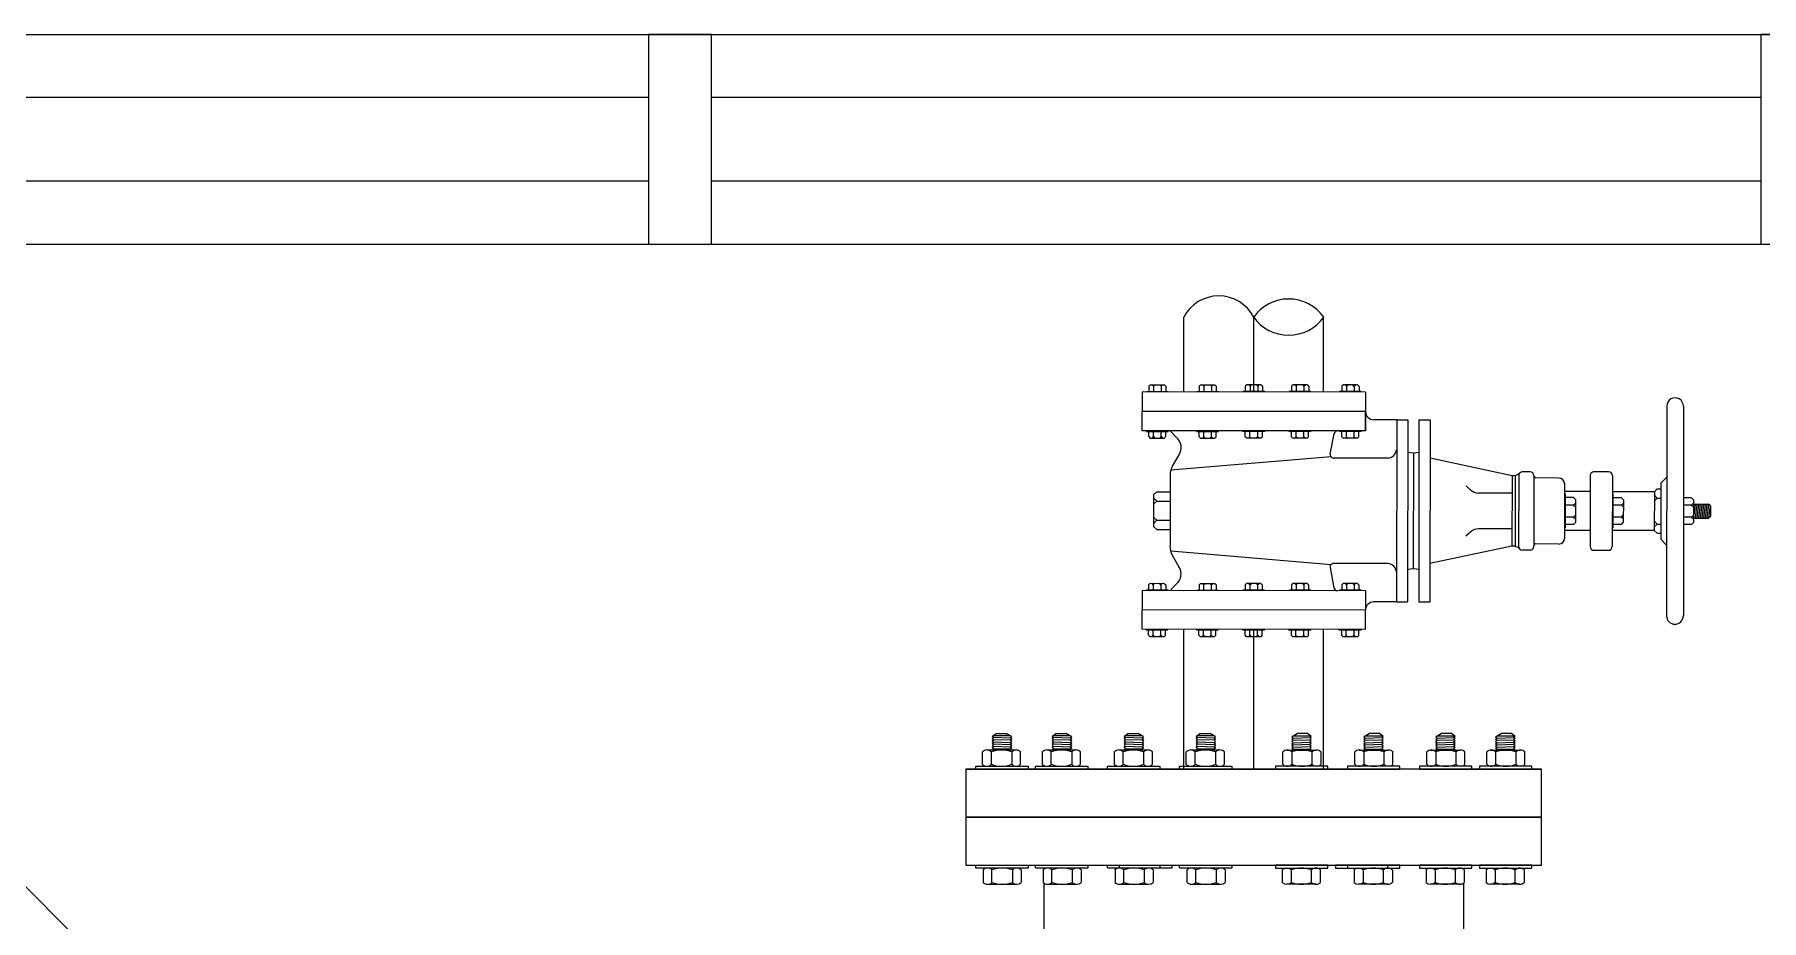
# Model space of a CAD drawing. Header units: inches. Extents: x 68782 to 87500, y -27905 to -16049.
# Drawn here: x 80414 to 81648, y -18614 to -17980 of the extents above; entities that cross this region are included whole.
import ezdxf

# ---------------------------------------------------------------- set-up
doc = ezdxf.new("R2010")
doc.units = ezdxf.units.IN
doc.header["$MEASUREMENT"] = 0
doc.layers.add('M-X-BKGD', color=8, linetype='Continuous')
doc.styles.get("Standard").update_dxf_attribs({"font": 'arial.ttf'})
doc.dimstyles.get("Standard").update_dxf_attribs({"dimtxt": 0.18, "dimasz": 0.18, "dimexe": 0.18, "dimexo": 0.0625, "dimgap": 0.09, "dimtad": 0, "dimtih": 1, "dimtoh": 1, "dimdec": 4, "dimzin": 0, "dimdsep": 46, "dimtxsty": 'Standard', "dimcen": 0.09, "dimadec": 0, "dimazin": 0, "dimtfac": 1, "dimtdec": 4, "dimtofl": 0, "dimtmove": 0, "dimatfit": 3, "dimfxl": 1, "dimtolj": 1, "dimtzin": 0, "dimarcsym": 0})

msp = doc.modelspace()

# ---------------------------------------------------------------- linework, layer by layer
at = {"layer": 'M-X-BKGD'}
for p, q in [((78495, -17979.9), (83255, -17979.9)), ((80897.5, -17979.9), (80852.5, -17979.9)), ((80852.5, -17979.9), (80852.5, -18129.9)), ((80897.5, -18129.9), (80897.5, -17979.9)), ((81692.5, -17979.9), (81647.5, -17979.9)), ((81647.5, -17979.9), (81647.5, -18129.9)), ((80852.5, -18024.9), (80102.5, -18024.9)), ((81647.5, -18024.9), (80897.5, -18024.9)), ((80852.5, -18084.9), (80102.5, -18084.9)), ((81647.5, -18084.9), (80897.5, -18084.9)), ((78495, -18129.9), (83255, -18129.9)), ((80852.5, -18129.9), (80897.5, -18129.9)), ((81647.5, -18129.9), (81692.5, -18129.9)), ((81235, -18235.6), (81235, -18182.1)), ((81285, -18235.7), (81285, -18182.1)), ((81335, -18235.7), (81335, -18182.1)), ((81235, -18505.5), (81235, -18405.4)), ((81285, -18505.5), (81285, -18405.5)), ((81285, -18505.5), (81285, -18405.5)), ((81335, -18505.5), (81335, -18405.5)), ((81115.4, -18491.8), (81094.3, -18491.8)), ((81098.1, -18482), (81100.8, -18480)), ((81098.1, -18482), (81099.2, -18482.8)), ((81098.1, -18483.6), (81099.2, -18482.8)), ((81098.1, -18483.6), (81099.2, -18484.4)), ((81098.1, -18485.2), (81099.2, -18484.4)), ((81098.1, -18485.2), (81099.2, -18486)), ((81098.1, -18486.8), (81099.2, -18486)), ((81098.1, -18486.8), (81099.2, -18487.6)), ((81098.1, -18488.4), (81099.2, -18487.6)), ((81098.1, -18488.4), (81099.2, -18489.2)), ((81098.1, -18490), (81099.2, -18489.2)), ((81098.1, -18490), (81099.2, -18490.8)), ((81098.1, -18491.5), (81099.2, -18490.8)), ((81098.1, -18491.5), (81098.4, -18491.8)), ((81111, -18481.6), (81098.6, -18481.6)), ((81111, -18483.2), (81099.2, -18482.8)), ((81111, -18484.8), (81099.2, -18484.4)), ((81111, -18486.5), (81099.2, -18486)), ((81111, -18488), (81099.2, -18487.6)), ((81111, -18489.6), (81099.2, -18489.2)), ((81111, -18491.2), (81099.2, -18490.8)), ((81100.8, -18480), (81108.1, -18480)), ((81111, -18481.6), (81108.1, -18480)), ((81112, -18482.4), (81111, -18481.6)), ((81112, -18482.4), (81111, -18483.2)), ((81112, -18484), (81111, -18483.2)), ((81112, -18484), (81111, -18484.8)), ((81112.1, -18485.6), (81111, -18484.8)), ((81112.1, -18485.6), (81111, -18486.5)), ((81112, -18487.3), (81111, -18486.5)), ((81112, -18487.3), (81111, -18488)), ((81112, -18488.8), (81111, -18488)), ((81112, -18488.8), (81111, -18489.6)), ((81112, -18490.4), (81111, -18489.6)), ((81112, -18490.4), (81111, -18491.2)), ((81111.7, -18491.8), (81111, -18491.2)), ((81158.2, -18491.8), (81137.2, -18491.8)), ((81141, -18482), (81143.6, -18480)), ((81141, -18482), (81142, -18482.8)), ((81141, -18483.6), (81142, -18482.8)), ((81141, -18483.6), (81142, -18484.4)), ((81141, -18485.2), (81142, -18484.4)), ((81141, -18485.2), (81142, -18486)), ((81141, -18486.8), (81142, -18486)), ((81141, -18486.8), (81142, -18487.6)), ((81141, -18488.4), (81142, -18487.6)), ((81141, -18488.4), (81142, -18489.2)), ((81141, -18490), (81142, -18489.2)), ((81141, -18490), (81142, -18490.8)), ((81141, -18491.5), (81142, -18490.8)), ((81141, -18491.5), (81141.3, -18491.8)), ((81153.8, -18481.6), (81141.5, -18481.6)), ((81153.8, -18483.2), (81142, -18482.8)), ((81153.8, -18484.8), (81142, -18484.4)), ((81153.8, -18486.5), (81142, -18486)), ((81153.8, -18488), (81142, -18487.6)), ((81153.8, -18489.6), (81142, -18489.2)), ((81153.8, -18491.2), (81142, -18490.8)), ((81143.6, -18480), (81151, -18480)), ((81153.8, -18481.6), (81151, -18480)), ((81154.9, -18482.4), (81153.8, -18481.6)), ((81154.9, -18482.4), (81153.8, -18483.2)), ((81154.9, -18484), (81153.8, -18483.2)), ((81154.9, -18484), (81153.8, -18484.8)), ((81154.9, -18485.6), (81153.8, -18484.8)), ((81154.9, -18485.6), (81153.8, -18486.5)), ((81154.9, -18487.3), (81153.8, -18486.5)), ((81154.9, -18487.3), (81153.8, -18488)), ((81154.9, -18488.8), (81153.8, -18488)), ((81154.9, -18488.8), (81153.8, -18489.6)), ((81154.9, -18490.4), (81153.8, -18489.6)), ((81154.9, -18490.4), (81153.8, -18491.2)), ((81154.5, -18491.8), (81153.8, -18491.2)), ((81209.6, -18491.8), (81188.6, -18491.8)), ((81192.4, -18482), (81195.1, -18480)), ((81192.4, -18482), (81193.4, -18482.8)), ((81192.4, -18483.6), (81193.4, -18482.8)), ((81192.4, -18483.6), (81193.4, -18484.4)), ((81192.4, -18485.2), (81193.4, -18484.4)), ((81192.4, -18485.2), (81193.4, -18486)), ((81192.4, -18486.8), (81193.4, -18486)), ((81192.4, -18486.8), (81193.4, -18487.6)), ((81192.4, -18488.4), (81193.4, -18487.6)), ((81192.4, -18488.4), (81193.4, -18489.2)), ((81192.4, -18490), (81193.4, -18489.2)), ((81192.4, -18490), (81193.4, -18490.8)), ((81192.4, -18491.5), (81193.4, -18490.8)), ((81192.4, -18491.5), (81192.7, -18491.8)), ((81205.3, -18481.6), (81192.9, -18481.6)), ((81205.3, -18483.2), (81193.4, -18482.8)), ((81205.3, -18484.8), (81193.4, -18484.4)), ((81205.3, -18486.5), (81193.4, -18486)), ((81205.3, -18488), (81193.4, -18487.6)), ((81205.3, -18489.6), (81193.4, -18489.2)), ((81205.3, -18491.2), (81193.4, -18490.8)), ((81195.1, -18480), (81202.4, -18480)), ((81205.3, -18481.6), (81202.4, -18480)), ((81206.3, -18482.4), (81205.3, -18481.6)), ((81206.3, -18482.4), (81205.3, -18483.2)), ((81206.3, -18484), (81205.3, -18483.2)), ((81206.3, -18484), (81205.3, -18484.8)), ((81206.4, -18485.6), (81205.3, -18484.8)), ((81206.4, -18485.6), (81205.3, -18486.5)), ((81206.3, -18487.3), (81205.3, -18486.5)), ((81206.3, -18487.3), (81205.3, -18488)), ((81206.3, -18488.8), (81205.3, -18488)), ((81206.3, -18488.8), (81205.3, -18489.6)), ((81206.3, -18490.4), (81205.3, -18489.6)), ((81206.3, -18490.4), (81205.3, -18491.2)), ((81206, -18491.8), (81205.3, -18491.2)), ((81261.1, -18491.8), (81240, -18491.8)), ((81243.8, -18482), (81246.5, -18480)), ((81243.8, -18482), (81244.9, -18482.8)), ((81243.8, -18483.6), (81244.9, -18482.8)), ((81243.8, -18483.6), (81244.9, -18484.4)), ((81243.8, -18485.2), (81244.9, -18484.4)), ((81243.8, -18485.2), (81244.9, -18486)), ((81243.8, -18486.8), (81244.9, -18486)), ((81243.8, -18486.8), (81244.9, -18487.6)), ((81243.8, -18488.4), (81244.9, -18487.6)), ((81243.8, -18488.4), (81244.9, -18489.2)), ((81243.8, -18490), (81244.9, -18489.2)), ((81243.8, -18490), (81244.9, -18490.8)), ((81243.8, -18491.5), (81244.9, -18490.8)), ((81243.8, -18491.5), (81244.1, -18491.8)), ((81256.7, -18481.6), (81244.3, -18481.6)), ((81256.7, -18483.2), (81244.9, -18482.8)), ((81256.7, -18484.8), (81244.9, -18484.4)), ((81256.7, -18486.5), (81244.9, -18486)), ((81256.7, -18488), (81244.9, -18487.6)), ((81256.7, -18489.6), (81244.9, -18489.2)), ((81256.7, -18491.2), (81244.9, -18490.8)), ((81246.5, -18480), (81253.9, -18480)), ((81256.7, -18481.6), (81253.9, -18480)), ((81257.7, -18482.4), (81256.7, -18481.6)), ((81257.7, -18482.4), (81256.7, -18483.2)), ((81257.7, -18484), (81256.7, -18483.2)), ((81257.7, -18484), (81256.7, -18484.8)), ((81257.8, -18485.6), (81256.7, -18484.8)), ((81257.8, -18485.6), (81256.7, -18486.5)), ((81257.7, -18487.3), (81256.7, -18486.5)), ((81257.7, -18487.3), (81256.7, -18488)), ((81257.7, -18488.8), (81256.7, -18488)), ((81257.7, -18488.8), (81256.7, -18489.6)), ((81257.7, -18490.4), (81256.7, -18489.6)), ((81257.7, -18490.4), (81256.7, -18491.2)), ((81257.4, -18491.8), (81256.7, -18491.2)), ((81308.9, -18491.8), (81329.9, -18491.8)), ((81312.2, -18482.4), (81313.3, -18481.6)), ((81312.2, -18482.4), (81313.3, -18483.2)), ((81312.2, -18484), (81313.3, -18483.2)), ((81312.2, -18484), (81313.2, -18484.8)), ((81312.2, -18485.6), (81313.2, -18484.8)), ((81312.2, -18485.6), (81313.3, -18486.5)), ((81312.2, -18487.3), (81313.3, -18486.5)), ((81312.2, -18487.3), (81313.3, -18488)), ((81312.2, -18488.8), (81313.3, -18488)), ((81312.2, -18488.8), (81313.3, -18489.6)), ((81312.2, -18490.4), (81313.3, -18489.6)), ((81312.2, -18490.4), (81313.3, -18491.2)), ((81312.6, -18491.8), (81313.3, -18491.2)), ((81313.3, -18481.6), (81316.1, -18480)), ((81313.3, -18481.6), (81325.6, -18481.6)), ((81313.3, -18483.2), (81325.1, -18482.8)), ((81313.3, -18484.8), (81325.1, -18484.4)), ((81313.3, -18486.5), (81325.1, -18486)), ((81313.3, -18488), (81325.1, -18487.6)), ((81313.3, -18489.6), (81325.1, -18489.2)), ((81313.3, -18491.2), (81325.1, -18490.8)), ((81323.5, -18480), (81316.1, -18480)), ((81326.1, -18482), (81323.5, -18480)), ((81326.1, -18482), (81325.1, -18482.8)), ((81326.1, -18483.6), (81325.1, -18482.8)), ((81326.1, -18483.6), (81325.1, -18484.4)), ((81326.1, -18485.2), (81325.1, -18484.4)), ((81326.1, -18485.2), (81325.1, -18486)), ((81326.1, -18486.8), (81325.1, -18486)), ((81326.1, -18486.8), (81325.1, -18487.6)), ((81326.1, -18488.4), (81325.1, -18487.6)), ((81326.1, -18488.4), (81325.1, -18489.2)), ((81326.1, -18490), (81325.1, -18489.2)), ((81326.1, -18490), (81325.1, -18490.8)), ((81326.1, -18491.5), (81325.1, -18490.8)), ((81326.1, -18491.5), (81325.8, -18491.8)), ((81360.3, -18491.8), (81381.4, -18491.8)), ((81363.6, -18482.4), (81364.7, -18481.6)), ((81363.6, -18482.4), (81364.7, -18483.2)), ((81363.6, -18484), (81364.7, -18483.2)), ((81363.6, -18484), (81364.7, -18484.8)), ((81363.6, -18485.6), (81364.7, -18484.8)), ((81363.6, -18485.6), (81364.7, -18486.5)), ((81363.6, -18487.3), (81364.7, -18486.5)), ((81363.6, -18487.3), (81364.7, -18488)), ((81363.6, -18488.8), (81364.7, -18488)), ((81363.6, -18488.8), (81364.7, -18489.6)), ((81363.6, -18490.4), (81364.7, -18489.6)), ((81363.6, -18490.4), (81364.7, -18491.2)), ((81364, -18491.8), (81364.7, -18491.2)), ((81364.7, -18481.6), (81367.5, -18480)), ((81364.7, -18481.6), (81377, -18481.6)), ((81364.7, -18483.2), (81376.5, -18482.8)), ((81364.7, -18484.8), (81376.5, -18484.4)), ((81364.7, -18486.5), (81376.5, -18486)), ((81364.7, -18488), (81376.5, -18487.6)), ((81364.7, -18489.6), (81376.5, -18489.2)), ((81364.7, -18491.2), (81376.5, -18490.8)), ((81374.9, -18480), (81367.5, -18480)), ((81377.5, -18482), (81374.9, -18480)), ((81377.5, -18482), (81376.5, -18482.8)), ((81377.5, -18483.6), (81376.5, -18482.8)), ((81377.5, -18483.6), (81376.5, -18484.4)), ((81377.5, -18485.2), (81376.5, -18484.4)), ((81377.5, -18485.2), (81376.5, -18486)), ((81377.5, -18486.8), (81376.5, -18486)), ((81377.5, -18486.8), (81376.5, -18487.6)), ((81377.5, -18488.4), (81376.5, -18487.6)), ((81377.5, -18488.4), (81376.5, -18489.2)), ((81377.5, -18490), (81376.5, -18489.2)), ((81377.5, -18490), (81376.5, -18490.8)), ((81377.5, -18491.5), (81376.5, -18490.8)), ((81377.5, -18491.5), (81377.3, -18491.8)), ((81411.7, -18491.8), (81432.8, -18491.8)), ((81415, -18485.6), (81416.1, -18484.8)), ((81415, -18485.6), (81416.1, -18486.5)), ((81415.1, -18482.4), (81416.1, -18481.6)), ((81415.1, -18482.4), (81416.1, -18483.2)), ((81415.1, -18484), (81416.1, -18483.2)), ((81415.1, -18484), (81416.1, -18484.8)), ((81415.1, -18487.3), (81416.1, -18486.5)), ((81415.1, -18487.3), (81416.1, -18488)), ((81415.1, -18488.8), (81416.1, -18488)), ((81415.1, -18488.8), (81416.1, -18489.6)), ((81415.1, -18490.4), (81416.1, -18489.6)), ((81415.1, -18490.4), (81416.1, -18491.2)), ((81415.4, -18491.8), (81416.1, -18491.2)), ((81416.1, -18481.6), (81418.9, -18480)), ((81416.1, -18481.6), (81428.5, -18481.6)), ((81416.1, -18483.2), (81427.9, -18482.8)), ((81416.1, -18484.8), (81427.9, -18484.4)), ((81416.1, -18486.5), (81427.9, -18486)), ((81416.1, -18488), (81427.9, -18487.6)), ((81416.1, -18489.6), (81427.9, -18489.2)), ((81416.1, -18491.2), (81427.9, -18490.8)), ((81426.3, -18480), (81418.9, -18480)), ((81429, -18482), (81426.3, -18480)), ((81429, -18482), (81427.9, -18482.8)), ((81429, -18483.6), (81427.9, -18482.8)), ((81429, -18483.6), (81427.9, -18484.4)), ((81429, -18485.2), (81427.9, -18484.4)), ((81429, -18485.2), (81427.9, -18486)), ((81429, -18486.8), (81427.9, -18486)), ((81429, -18486.8), (81427.9, -18487.6)), ((81429, -18488.4), (81427.9, -18487.6)), ((81429, -18488.4), (81427.9, -18489.2)), ((81429, -18490), (81427.9, -18489.2)), ((81429, -18490), (81427.9, -18490.8)), ((81429, -18491.5), (81427.9, -18490.8)), ((81429, -18491.5), (81428.7, -18491.8)), ((81454.6, -18491.8), (81475.7, -18491.8)), ((81457.9, -18482.4), (81459, -18481.6)), ((81457.9, -18482.4), (81459, -18483.2)), ((81457.9, -18484), (81459, -18483.2)), ((81457.9, -18484), (81459, -18484.8)), ((81457.9, -18485.6), (81459, -18484.8)), ((81457.9, -18485.6), (81459, -18486.5)), ((81457.9, -18487.3), (81459, -18486.5)), ((81457.9, -18487.3), (81459, -18488)), ((81457.9, -18488.8), (81459, -18488)), ((81457.9, -18488.8), (81459, -18489.6)), ((81457.9, -18490.4), (81459, -18489.6)), ((81457.9, -18490.4), (81459, -18491.2)), ((81458.3, -18491.8), (81459, -18491.2)), ((81459, -18481.6), (81461.8, -18480)), ((81459, -18481.6), (81471.3, -18481.6)), ((81459, -18483.2), (81470.8, -18482.8)), ((81459, -18484.8), (81470.8, -18484.4)), ((81459, -18486.5), (81470.8, -18486)), ((81459, -18488), (81470.8, -18487.6)), ((81459, -18489.6), (81470.8, -18489.2)), ((81459, -18491.2), (81470.8, -18490.8)), ((81469.2, -18480), (81461.8, -18480)), ((81471.8, -18482), (81469.2, -18480)), ((81471.8, -18482), (81470.8, -18482.8)), ((81471.8, -18483.6), (81470.8, -18482.8)), ((81471.8, -18483.6), (81470.8, -18484.4)), ((81471.8, -18485.2), (81470.8, -18484.4)), ((81471.8, -18485.2), (81470.8, -18486)), ((81471.8, -18486.8), (81470.8, -18486)), ((81471.8, -18486.8), (81470.8, -18487.6)), ((81471.8, -18488.4), (81470.8, -18487.6)), ((81471.8, -18488.4), (81470.8, -18489.2)), ((81471.8, -18490), (81470.8, -18489.2)), ((81471.8, -18490), (81470.8, -18490.8)), ((81471.8, -18491.5), (81470.8, -18490.8)), ((81471.8, -18491.5), (81471.5, -18491.8)), ((81091.1, -18502), (81091.1, -18493.1)), ((81097.5, -18502), (81097.5, -18493.1)), ((81112, -18493.1), (81112, -18502)), ((81118.4, -18502), (81118.4, -18493.1)), ((81134, -18502), (81134, -18493.1)), ((81140.3, -18502), (81140.3, -18493.1)), ((81154.9, -18493.1), (81154.9, -18502)), ((81161.2, -18502), (81161.2, -18493.1)), ((81185.4, -18502), (81185.4, -18493.1)), ((81191.8, -18502), (81191.8, -18493.1)), ((81206.3, -18493.1), (81206.3, -18502)), ((81212.6, -18502), (81212.6, -18493.1)), ((81236.8, -18502), (81236.8, -18493.1)), ((81243.2, -18502), (81243.2, -18493.1)), ((81257.7, -18493.1), (81257.7, -18502)), ((81264.1, -18502), (81264.1, -18493.1)), ((81305.9, -18502), (81305.9, -18493.1)), ((81312.2, -18493.1), (81312.2, -18502)), ((81326.8, -18502), (81326.8, -18493.1)), ((81333.1, -18502), (81333.1, -18493.1)), ((81357.3, -18502), (81357.3, -18493.1)), ((81363.6, -18493.1), (81363.6, -18502)), ((81378.2, -18502), (81378.2, -18493.1)), ((81384.5, -18502), (81384.5, -18493.1)), ((81408.7, -18502), (81408.7, -18493.1)), ((81415.1, -18493.1), (81415.1, -18502)), ((81429.6, -18502), (81429.6, -18493.1)), ((81436, -18502), (81436, -18493.1)), ((81451.6, -18502), (81451.6, -18493.1)), ((81457.9, -18493.1), (81457.9, -18502)), ((81472.5, -18502), (81472.5, -18493.1)), ((81478.8, -18502), (81478.8, -18493.1)), ((81079.3, -18505.5), (81079.3, -18539.8)), ((81490.7, -18505.5), (81079.3, -18505.5)), ((81285, -18505.5), (81079.3, -18505.5)), ((81079.3, -18505.5), (81182.1, -18505.5)), ((81182.1, -18505.5), (81285, -18505.5)), ((81220.7, -18505.5), (81349.3, -18505.5)), ((81285, -18505.5), (81233.5, -18505.5)), ((81490.7, -18505.5), (81285, -18505.5)), ((81285, -18505.5), (81387.8, -18505.5)), ((81285, -18505.5), (81336.4, -18505.5)), ((81387.8, -18505.5), (81336.4, -18505.5)), ((81422.1, -18505.5), (81370.7, -18505.5)), ((81490.7, -18505.5), (81387.8, -18505.5)), ((81439.3, -18505.5), (81387.8, -18505.5)), ((81465, -18505.5), (81422.1, -18505.5)), ((81439.3, -18505.5), (81490.7, -18505.5)), ((81490.7, -18505.5), (81439.3, -18505.5)), ((81490.7, -18539.8), (81490.7, -18505.5)), ((81079.3, -18539.8), (81490.7, -18539.8)), ((81079.3, -18539.8), (81079.3, -18574)), ((81490.7, -18539.8), (81079.3, -18539.8)), ((81135, -18539.8), (81435, -18539.8)), ((81490.7, -18574), (81490.7, -18539.8)), ((81079.3, -18574), (81490.7, -18574)), ((81091.6, -18577.5), (81091.6, -18586.4)), ((81097.9, -18586.4), (81097.9, -18577.5)), ((81112.5, -18577.5), (81112.5, -18586.4)), ((81118.8, -18577.5), (81118.8, -18586.4)), ((81134.4, -18577.5), (81134.4, -18586.4)), ((81140.8, -18586.4), (81140.8, -18577.5)), ((81155.3, -18577.5), (81155.3, -18586.4)), ((81161.7, -18577.5), (81161.7, -18586.4)), ((81185.9, -18577.5), (81185.9, -18586.4)), ((81192.2, -18586.4), (81192.2, -18577.5)), ((81206.8, -18577.5), (81206.8, -18586.4)), ((81213.1, -18577.5), (81213.1, -18586.4)), ((81237.3, -18577.5), (81237.3, -18586.4)), ((81243.6, -18586.4), (81243.6, -18577.5)), ((81258.2, -18577.5), (81258.2, -18586.4)), ((81264.5, -18577.5), (81264.5, -18586.4)), ((81305.4, -18577.5), (81305.4, -18586.4)), ((81311.8, -18577.5), (81311.8, -18586.4)), ((81326.3, -18586.4), (81326.3, -18577.5)), ((81332.6, -18577.5), (81332.6, -18586.4)), ((81356.8, -18577.5), (81356.8, -18586.4)), ((81363.2, -18577.5), (81363.2, -18586.4)), ((81377.7, -18586.4), (81377.7, -18577.5)), ((81384.1, -18577.5), (81384.1, -18586.4)), ((81408.3, -18577.5), (81408.3, -18586.4)), ((81414.6, -18577.5), (81414.6, -18586.4)), ((81429.2, -18586.4), (81429.2, -18577.5)), ((81435.5, -18577.5), (81435.5, -18586.4)), ((81451.1, -18577.5), (81451.1, -18586.4)), ((81457.5, -18577.5), (81457.5, -18586.4)), ((81472, -18586.4), (81472, -18577.5)), ((81478.4, -18577.5), (81478.4, -18586.4)), ((81094.6, -18587.8), (81115.7, -18587.8)), ((81135, -18586.9), (81135, -25904.9)), ((81137.5, -18587.8), (81158.5, -18587.8)), ((81188.9, -18587.8), (81209.9, -18587.8)), ((81240.3, -18587.8), (81261.4, -18587.8)), ((81329.6, -18587.8), (81308.6, -18587.8)), ((81381.1, -18587.8), (81360, -18587.8)), ((81432.5, -18587.8), (81411.4, -18587.8)), ((81435, -18586.9), (81435, -25904.9)), ((81475.4, -18587.8), (81454.3, -18587.8))]:
    msp.add_line(p, q, dxfattribs=at)
at = {"layer": 'M-X-BKGD', "linetype": 'Continuous'}
for p, q in [((81210, -18231.4), (81211, -18230.4)), ((81210, -18231.4), (81210, -18235.2)), ((81211, -18230.4), (81221.2, -18230.4)), ((81213.3, -18231.4), (81212.3, -18230.4)), ((81213.3, -18231.4), (81214.4, -18230.4)), ((81213.3, -18231.4), (81213.3, -18235.2)), ((81218.9, -18231.4), (81217.8, -18230.4)), ((81218.9, -18231.4), (81219.9, -18230.4)), ((81218.9, -18231.4), (81218.9, -18235.2)), ((81221.2, -18230.4), (81222.2, -18231.4)), ((81222.2, -18231.4), (81222.2, -18235.2)), ((81246, -18231.5), (81247, -18230.4)), ((81246, -18231.5), (81246, -18235.2)), ((81247, -18230.4), (81257.2, -18230.4)), ((81249.3, -18231.5), (81248.3, -18230.4)), ((81249.3, -18231.5), (81250.4, -18230.4)), ((81249.3, -18231.5), (81249.3, -18235.2)), ((81254.9, -18231.5), (81253.8, -18230.4)), ((81254.9, -18231.5), (81255.9, -18230.4)), ((81254.9, -18231.5), (81254.9, -18235.2)), ((81257.2, -18230.4), (81258.2, -18231.5)), ((81258.2, -18231.5), (81258.2, -18235.2)), ((81280, -18230.5), (81279, -18231.5)), ((81279, -18231.5), (81279, -18235.3)), ((81290.2, -18230.5), (81280, -18230.5)), ((81282.4, -18231.5), (81281.4, -18230.5)), ((81282.4, -18231.5), (81283.4, -18230.5)), ((81282.4, -18231.5), (81282.4, -18235.3)), ((81287.9, -18231.5), (81286.9, -18230.5)), ((81287.9, -18231.5), (81288.9, -18230.5)), ((81287.9, -18231.5), (81287.9, -18235.3)), ((81291.2, -18231.5), (81290.2, -18230.5)), ((81291.2, -18231.5), (81291.2, -18235.3)), ((81313.1, -18230.5), (81312.1, -18231.5)), ((81312.1, -18231.5), (81312.1, -18235.3)), ((81323.3, -18230.5), (81313.1, -18230.5)), ((81315.4, -18231.5), (81314.4, -18230.5)), ((81315.4, -18231.5), (81316.4, -18230.5)), ((81315.4, -18231.5), (81315.4, -18235.3)), ((81320.9, -18231.5), (81319.9, -18230.5)), ((81320.9, -18231.5), (81321.9, -18230.5)), ((81320.9, -18231.5), (81320.9, -18235.3)), ((81324.3, -18231.5), (81323.3, -18230.5)), ((81324.3, -18231.5), (81324.3, -18235.3)), ((81349.1, -18230.5), (81348.1, -18231.5)), ((81348.1, -18231.5), (81348.1, -18235.3)), ((81359.3, -18230.5), (81349.1, -18230.5)), ((81351.4, -18231.5), (81350.4, -18230.5)), ((81351.4, -18231.5), (81352.4, -18230.5)), ((81351.4, -18231.5), (81351.4, -18235.3)), ((81356.9, -18231.6), (81355.9, -18230.5)), ((81356.9, -18231.6), (81357.9, -18230.5)), ((81356.9, -18231.6), (81356.9, -18235.3)), ((81360.3, -18231.6), (81359.3, -18230.5)), ((81360.3, -18231.6), (81360.3, -18235.3)), ((81364.9, -18235.7), (81205.3, -18235.6)), ((81205.3, -18235.6), (81205.3, -18249.5)), ((81208.3, -18235.2), (81208.3, -18235.6)), ((81208.3, -18235.2), (81223.9, -18235.2)), ((81223.9, -18235.2), (81223.9, -18235.6)), ((81244.3, -18235.2), (81244.3, -18235.6)), ((81244.3, -18235.2), (81259.9, -18235.2)), ((81259.9, -18235.2), (81259.9, -18235.6)), ((81277.3, -18235.3), (81277.3, -18235.7)), ((81292.9, -18235.3), (81277.3, -18235.3)), ((81292.9, -18235.3), (81292.9, -18235.7)), ((81325.9, -18235.3), (81310.4, -18235.3)), ((81310.4, -18235.3), (81310.4, -18235.7)), ((81325.9, -18235.3), (81325.9, -18235.7)), ((81346.4, -18235.3), (81346.4, -18235.7)), ((81361.9, -18235.3), (81346.4, -18235.3)), ((81361.9, -18235.3), (81361.9, -18235.7)), ((81364.9, -18235.7), (81364.9, -18249.6)), ((81364.9, -18249.6), (81205.3, -18249.5)), ((81364.9, -18249.6), (81205.3, -18249.5)), ((81205.3, -18263.4), (81205.3, -18249.5)), ((81364.9, -18249.6), (81364.9, -18263.5)), ((81364.9, -18263.5), (81364.9, -18249.6)), ((81387.2, -18255.6), (81370.7, -18255.6)), ((81387.2, -18255.6), (81387, -18385.7)), ((81387.2, -18255.6), (81395.1, -18255.6)), ((81395.1, -18255.6), (81395, -18385.7)), ((81403.1, -18255.6), (81403, -18385.7)), ((81403.1, -18255.6), (81411.1, -18255.6)), ((81411.1, -18255.6), (81411, -18385.7)), ((81580.2, -18245.8), (81580.1, -18395.8)), ((81592.2, -18245.8), (81592.1, -18395.9)), ((81364.9, -18263.5), (81205.3, -18263.4)), ((81208.3, -18263.8), (81208.3, -18263.4)), ((81208.3, -18263.8), (81223.8, -18263.8)), ((81210, -18267.5), (81210, -18263.8)), ((81210, -18267.5), (81211, -18268.6)), ((81211, -18268.6), (81221.1, -18268.6)), ((81213.3, -18267.5), (81212.3, -18268.6)), ((81213.3, -18267.5), (81213.3, -18263.8)), ((81213.3, -18267.5), (81214.3, -18268.6)), ((81218.8, -18267.5), (81217.8, -18268.6)), ((81218.8, -18267.5), (81218.8, -18263.8)), ((81218.8, -18267.5), (81219.8, -18268.6)), ((81221.1, -18268.6), (81222.2, -18267.5)), ((81222.2, -18267.5), (81222.2, -18263.8)), ((81223.8, -18263.8), (81223.8, -18263.4)), ((81229.8, -18268.1), (81225.3, -18263.4)), ((81244.3, -18263.8), (81244.3, -18263.4)), ((81244.3, -18263.8), (81259.8, -18263.8)), ((81246, -18267.6), (81246, -18263.8)), ((81246, -18267.6), (81247, -18268.6)), ((81247, -18268.6), (81257.2, -18268.6)), ((81249.3, -18267.6), (81248.3, -18268.6)), ((81249.3, -18267.6), (81249.3, -18263.8)), ((81249.3, -18267.6), (81250.3, -18268.6)), ((81254.8, -18267.6), (81253.8, -18268.6)), ((81254.8, -18267.6), (81254.8, -18263.8)), ((81254.8, -18267.6), (81255.8, -18268.6)), ((81257.2, -18268.6), (81258.2, -18267.6)), ((81258.2, -18267.6), (81258.2, -18263.8)), ((81259.8, -18263.8), (81259.8, -18263.4)), ((81277.3, -18263.8), (81277.3, -18263.4)), ((81292.9, -18263.8), (81277.3, -18263.8)), ((81279, -18267.6), (81279, -18263.8)), ((81280, -18268.6), (81279, -18267.6)), ((81290.2, -18268.6), (81280, -18268.6)), ((81282.3, -18267.6), (81281.3, -18268.6)), ((81282.3, -18267.6), (81282.3, -18263.8)), ((81282.3, -18267.6), (81283.4, -18268.6)), ((81287.9, -18267.6), (81286.8, -18268.6)), ((81287.9, -18267.6), (81287.9, -18263.8)), ((81287.9, -18267.6), (81288.9, -18268.6)), ((81291.2, -18267.6), (81290.2, -18268.6)), ((81291.2, -18267.6), (81291.2, -18263.8)), ((81292.9, -18263.8), (81292.9, -18263.4)), ((81310.4, -18263.9), (81310.4, -18263.5)), ((81325.9, -18263.9), (81310.4, -18263.9)), ((81312, -18267.6), (81312, -18263.9)), ((81313, -18268.6), (81312, -18267.6)), ((81323.2, -18268.7), (81313, -18268.6)), ((81315.4, -18267.6), (81314.3, -18268.6)), ((81315.4, -18267.6), (81315.4, -18263.9)), ((81315.4, -18267.6), (81316.4, -18268.6)), ((81320.9, -18267.6), (81319.9, -18268.7)), ((81320.9, -18267.6), (81320.9, -18263.9)), ((81320.9, -18267.6), (81321.9, -18268.7)), ((81324.2, -18267.6), (81323.2, -18268.7)), ((81324.2, -18267.6), (81324.2, -18263.9)), ((81325.9, -18263.9), (81325.9, -18263.5)), ((81339.7, -18280.1), (81342.4, -18265.6)), ((81346.4, -18263.9), (81346.4, -18263.5)), ((81361.9, -18263.9), (81346.4, -18263.9)), ((81348, -18267.7), (81348, -18263.9)), ((81349, -18268.7), (81348, -18267.7)), ((81359.2, -18268.7), (81349, -18268.7)), ((81351.4, -18267.7), (81350.4, -18268.7)), ((81351.4, -18267.7), (81351.4, -18263.9)), ((81351.4, -18267.7), (81352.4, -18268.7)), ((81356.9, -18267.7), (81355.9, -18268.7)), ((81356.9, -18267.7), (81356.9, -18263.9)), ((81356.9, -18267.7), (81357.9, -18268.7)), ((81360.2, -18267.7), (81359.2, -18268.7)), ((81360.2, -18267.7), (81360.2, -18263.9)), ((81361.9, -18263.9), (81361.9, -18263.5)), ((81226.9, -18288.7), (81231.6, -18280.5)), ((81399.1, -18279.1), (81399, -18362.2)), ((81340.3, -18282.1), (81225.8, -18291.5)), ((81381.1, -18283), (81342.3, -18282.9)), ((81469.7, -18295.5), (81411.1, -18283)), ((81482.5, -18292.7), (81477.2, -18292.7)), ((81538.6, -18292.7), (81528.2, -18292.7)), ((81225.2, -18295.3), (81225.2, -18345.7)), ((81440.2, -18305.8), (81436.8, -18302.7)), ((81469.7, -18295.5), (81469.6, -18346)), ((81472, -18295.3), (81472, -18346.1)), ((81474.4, -18295.5), (81474.3, -18346)), ((81485.3, -18295.5), (81485.3, -18346)), ((81503.2, -18297.2), (81486.5, -18297.1)), ((81507.2, -18301.2), (81507.2, -18340.4)), ((81525.4, -18295.5), (81525.4, -18346.1)), ((81541.4, -18295.5), (81541.3, -18346.1)), ((81571.4, -18307), (81573.4, -18305)), ((81573.4, -18305), (81575.9, -18305)), ((81580.2, -18296.6), (81575.9, -18300.8)), ((81575.9, -18300.8), (81575.9, -18340.8)), ((81215.7, -18307), (81213.7, -18309)), ((81213.7, -18332), (81213.7, -18309)), ((81215.7, -18313.6), (81213.7, -18311.6)), ((81215.7, -18313.6), (81213.7, -18315.6)), ((81215.7, -18307), (81225.2, -18307.1)), ((81215.7, -18313.6), (81225.2, -18313.6)), ((81469.7, -18307.9), (81445.6, -18307.9)), ((81525.4, -18306.9), (81507.2, -18306.9)), ((81507.8, -18308.6), (81507.2, -18308.6)), ((81507.8, -18332.9), (81507.8, -18308.6)), ((81513.7, -18311.2), (81507.8, -18311.2)), ((81513.7, -18316.5), (81507.8, -18316.5)), ((81515.3, -18312.8), (81513.7, -18311.2)), ((81513.7, -18316.5), (81515.3, -18314.9)), ((81513.7, -18316.5), (81515.3, -18318)), ((81515.3, -18328.7), (81515.3, -18312.8)), ((81571.4, -18307), (81541.4, -18307)), ((81542, -18308.7), (81541.4, -18308.7)), ((81542, -18332.9), (81542, -18308.7)), ((81547.9, -18311.3), (81542, -18311.3)), ((81547.9, -18316.5), (81542, -18316.5)), ((81549.5, -18312.9), (81547.9, -18311.3)), ((81547.9, -18316.5), (81549.5, -18314.9)), ((81547.9, -18316.5), (81549.4, -18318.1)), ((81549.4, -18328.7), (81549.5, -18312.9)), ((81571.4, -18307), (81571.3, -18334.7)), ((81573.4, -18311.5), (81571.4, -18309.5)), ((81573.4, -18311.5), (81571.4, -18313.5)), ((81573.4, -18311.5), (81575.9, -18311.5)), ((81598, -18311.3), (81592.1, -18311.3)), ((81598, -18316.5), (81592.1, -18316.5)), ((81599.6, -18312.9), (81598, -18311.3)), ((81598, -18316.5), (81599.6, -18315)), ((81598, -18316.5), (81599.6, -18318.1)), ((81599.6, -18328.8), (81599.6, -18312.9)), ((81599.6, -18315.9), (81610.2, -18315.9)), ((81600.6, -18316.3), (81599.6, -18323.4)), ((81601.8, -18316.3), (81600.5, -18325.4)), ((81603, -18316.3), (81601.7, -18325.4)), ((81604.2, -18316.3), (81602.9, -18325.4)), ((81605.4, -18316.3), (81604.1, -18325.4)), ((81606.6, -18316.3), (81605.3, -18325.4)), ((81607.8, -18316.3), (81606.5, -18325.4)), ((81609, -18316.4), (81607.7, -18325.4)), ((81610.2, -18316.4), (81608.9, -18325.4)), ((81611.4, -18317.1), (81610.2, -18315.9)), ((81610.3, -18325.4), (81611.4, -18317.1)), ((81611.4, -18317.1), (81611.4, -18324.6)), ((81215.7, -18327.4), (81213.7, -18325.4)), ((81215.7, -18327.4), (81213.7, -18329.4)), ((81215.7, -18327.4), (81225.2, -18327.4)), ((81513.7, -18325.1), (81507.8, -18325.1)), ((81513.7, -18330.3), (81507.8, -18330.3)), ((81513.7, -18325.1), (81515.3, -18323.5)), ((81513.7, -18325.1), (81515.3, -18326.7)), ((81513.7, -18330.3), (81515.3, -18328.7)), ((81547.9, -18325.1), (81542, -18325.1)), ((81547.9, -18330.3), (81542, -18330.3)), ((81547.9, -18325.1), (81549.4, -18323.5)), ((81547.9, -18325.1), (81549.4, -18326.7)), ((81547.9, -18330.3), (81549.4, -18328.7)), ((81573.3, -18330.1), (81571.3, -18332.1)), ((81573.3, -18330.1), (81571.4, -18328.1)), ((81573.3, -18330.1), (81575.9, -18330.1)), ((81598, -18325.2), (81592.1, -18325.2)), ((81598, -18330.4), (81592.1, -18330.4)), ((81598, -18325.2), (81599.6, -18323.6)), ((81598, -18325.2), (81599.6, -18326.7)), ((81598, -18330.4), (81599.6, -18328.8)), ((81599.6, -18325.8), (81610.2, -18325.8)), ((81611.4, -18324.6), (81610.2, -18325.8)), ((81215.7, -18334), (81213.7, -18332)), ((81215.7, -18334), (81225.2, -18334)), ((81440.2, -18335.6), (81436.7, -18338.7)), ((81469.6, -18333.5), (81445.6, -18333.5)), ((81507.8, -18332.9), (81507.2, -18332.9)), ((81525.4, -18334.6), (81507.2, -18334.6)), ((81542, -18332.9), (81541.3, -18332.9)), ((81571.3, -18334.7), (81541.3, -18334.6)), ((81571.3, -18334.7), (81573.3, -18336.7)), ((81573.3, -18336.7), (81575.9, -18336.7)), ((81580.1, -18345.1), (81575.9, -18340.8)), ((81340.3, -18359.2), (81225.8, -18349.6)), ((81226.8, -18352.3), (81231.5, -18360.6)), ((81469.6, -18346), (81411, -18358.4)), ((81482.5, -18348.8), (81477.1, -18348.8)), ((81503.2, -18344.4), (81486.4, -18344.3)), ((81538.5, -18348.9), (81528.2, -18348.9)), ((81339.6, -18361.1), (81342.3, -18375.7)), ((81381, -18358.3), (81342.2, -18358.3)), ((81364.8, -18377.8), (81205.2, -18377.6)), ((81205.2, -18377.6), (81205.2, -18391.5)), ((81208.2, -18377.2), (81208.2, -18377.6)), ((81208.2, -18377.2), (81223.7, -18377.2)), ((81209.9, -18373.5), (81210.9, -18372.4)), ((81209.9, -18373.5), (81209.9, -18377.2)), ((81210.9, -18372.4), (81221.1, -18372.5)), ((81213.2, -18373.5), (81212.2, -18372.4)), ((81213.2, -18373.5), (81214.2, -18372.4)), ((81213.2, -18373.5), (81213.2, -18377.2)), ((81218.7, -18373.5), (81217.7, -18372.4)), ((81218.7, -18373.5), (81219.7, -18372.4)), ((81218.7, -18373.5), (81218.7, -18377.2)), ((81221.1, -18372.5), (81222.1, -18373.5)), ((81222.1, -18373.5), (81222.1, -18377.2)), ((81223.7, -18377.2), (81223.7, -18377.6)), ((81229.7, -18372.9), (81225.2, -18377.6)), ((81244.2, -18377.3), (81244.2, -18377.7)), ((81244.2, -18377.3), (81259.7, -18377.3)), ((81245.9, -18373.5), (81246.9, -18372.5)), ((81245.9, -18373.5), (81245.9, -18377.3)), ((81246.9, -18372.5), (81257.1, -18372.5)), ((81249.2, -18373.5), (81248.2, -18372.5)), ((81249.2, -18373.5), (81250.2, -18372.5)), ((81249.2, -18373.5), (81249.2, -18377.3)), ((81254.7, -18373.5), (81253.7, -18372.5)), ((81254.7, -18373.5), (81255.8, -18372.5)), ((81254.7, -18373.5), (81254.7, -18377.3)), ((81257.1, -18372.5), (81258.1, -18373.5)), ((81258.1, -18373.5), (81258.1, -18377.3)), ((81259.7, -18377.3), (81259.7, -18377.7)), ((81292.8, -18377.3), (81277.2, -18377.3)), ((81277.2, -18377.3), (81277.2, -18377.7)), ((81279.9, -18372.5), (81278.9, -18373.5)), ((81278.9, -18373.5), (81278.9, -18377.3)), ((81290.1, -18372.5), (81279.9, -18372.5)), ((81282.2, -18373.5), (81281.2, -18372.5)), ((81282.2, -18373.5), (81283.3, -18372.5)), ((81282.2, -18373.5), (81282.2, -18377.3)), ((81287.8, -18373.5), (81286.7, -18372.5)), ((81287.8, -18373.5), (81288.8, -18372.5)), ((81287.8, -18373.5), (81287.8, -18377.3)), ((81291.1, -18373.5), (81290.1, -18372.5)), ((81291.1, -18373.5), (81291.1, -18377.3)), ((81292.8, -18377.3), (81292.8, -18377.7)), ((81325.8, -18377.3), (81310.3, -18377.3)), ((81310.3, -18377.3), (81310.3, -18377.7)), ((81312.9, -18372.5), (81311.9, -18373.5)), ((81311.9, -18373.5), (81311.9, -18377.3)), ((81323.1, -18372.5), (81312.9, -18372.5)), ((81315.3, -18373.6), (81314.3, -18372.5)), ((81315.3, -18373.6), (81316.3, -18372.5)), ((81315.3, -18373.6), (81315.3, -18377.3)), ((81320.8, -18373.6), (81319.8, -18372.5)), ((81320.8, -18373.6), (81321.8, -18372.5)), ((81320.8, -18373.6), (81320.8, -18377.3)), ((81324.1, -18373.6), (81323.1, -18372.5)), ((81324.1, -18373.6), (81324.1, -18377.3)), ((81325.8, -18377.3), (81325.8, -18377.7)), ((81346.3, -18377.4), (81346.3, -18377.8)), ((81361.8, -18377.4), (81346.3, -18377.4)), ((81349, -18372.6), (81347.9, -18373.6)), ((81347.9, -18373.6), (81347.9, -18377.4)), ((81359.1, -18372.6), (81349, -18372.6)), ((81351.3, -18373.6), (81350.3, -18372.6)), ((81351.3, -18373.6), (81352.3, -18372.6)), ((81351.3, -18373.6), (81351.3, -18377.4)), ((81356.8, -18373.6), (81355.8, -18372.6)), ((81356.8, -18373.6), (81357.8, -18372.6)), ((81356.8, -18373.6), (81356.8, -18377.4)), ((81360.1, -18373.6), (81359.1, -18372.6)), ((81360.1, -18373.6), (81360.1, -18377.4)), ((81361.8, -18377.4), (81361.8, -18377.8)), ((81364.8, -18377.8), (81364.8, -18391.7)), ((81364.8, -18391.7), (81205.2, -18391.5)), ((81364.8, -18391.7), (81205.2, -18391.5)), ((81205.2, -18405.4), (81205.2, -18391.5)), ((81364.8, -18405.5), (81364.8, -18391.7)), ((81387, -18385.7), (81370.6, -18385.7)), ((81387, -18385.7), (81395, -18385.7)), ((81403, -18385.7), (81411, -18385.7)), ((81364.8, -18405.5), (81205.2, -18405.4)), ((81208.2, -18405.8), (81208.2, -18405.4)), ((81223.7, -18405.8), (81223.7, -18405.4)), ((81244.2, -18405.8), (81244.2, -18405.4)), ((81208.2, -18405.8), (81223.7, -18405.8)), ((81209.8, -18409.6), (81209.8, -18405.8)), ((81209.8, -18409.6), (81210.8, -18410.6)), ((81210.8, -18410.6), (81221, -18410.6)), ((81213.2, -18409.6), (81212.2, -18410.6)), ((81213.2, -18409.6), (81213.2, -18405.8)), ((81213.2, -18409.6), (81214.2, -18410.6)), ((81218.7, -18409.6), (81217.7, -18410.6)), ((81218.7, -18409.6), (81218.7, -18405.8)), ((81218.7, -18409.6), (81219.7, -18410.6)), ((81221, -18410.6), (81222, -18409.6)), ((81222, -18409.6), (81222, -18405.8)), ((81244.2, -18405.8), (81259.7, -18405.8)), ((81245.8, -18409.6), (81245.8, -18405.8)), ((81245.8, -18409.6), (81246.8, -18410.6)), ((81246.8, -18410.6), (81257, -18410.6)), ((81249.2, -18409.6), (81248.2, -18410.6)), ((81249.2, -18409.6), (81249.2, -18405.8)), ((81249.2, -18409.6), (81250.2, -18410.6)), ((81254.7, -18409.6), (81253.7, -18410.6)), ((81254.7, -18409.6), (81254.7, -18405.8)), ((81254.7, -18409.6), (81255.7, -18410.6)), ((81257, -18410.6), (81258, -18409.6)), ((81258, -18409.6), (81258, -18405.8)), ((81259.7, -18405.8), (81259.7, -18405.4)), ((81277.2, -18405.9), (81277.2, -18405.5)), ((81292.7, -18405.9), (81277.2, -18405.9)), ((81278.9, -18409.6), (81278.9, -18405.9)), ((81279.9, -18410.7), (81278.9, -18409.6)), ((81290.1, -18410.7), (81279.9, -18410.7)), ((81282.2, -18409.6), (81281.2, -18410.7)), ((81282.2, -18409.6), (81282.2, -18405.9)), ((81282.2, -18409.6), (81283.2, -18410.7)), ((81287.7, -18409.6), (81286.7, -18410.7)), ((81287.7, -18409.6), (81287.7, -18405.9)), ((81287.7, -18409.6), (81288.7, -18410.7)), ((81291.1, -18409.6), (81290.1, -18410.7)), ((81291.1, -18409.6), (81291.1, -18405.9)), ((81292.7, -18405.9), (81292.7, -18405.5)), ((81310.2, -18405.9), (81310.2, -18405.5)), ((81325.8, -18405.9), (81310.2, -18405.9)), ((81311.9, -18409.7), (81311.9, -18405.9)), ((81312.9, -18410.7), (81311.9, -18409.7)), ((81323.1, -18410.7), (81312.9, -18410.7)), ((81315.2, -18409.7), (81314.2, -18410.7)), ((81315.2, -18409.7), (81315.2, -18405.9)), ((81315.2, -18409.7), (81316.3, -18410.7)), ((81320.8, -18409.7), (81319.7, -18410.7)), ((81320.8, -18409.7), (81320.8, -18405.9)), ((81320.8, -18409.7), (81321.8, -18410.7)), ((81324.1, -18409.7), (81323.1, -18410.7)), ((81324.1, -18409.7), (81324.1, -18405.9)), ((81325.8, -18405.9), (81325.8, -18405.5)), ((81346.2, -18405.9), (81346.2, -18405.5)), ((81361.8, -18405.9), (81346.2, -18405.9)), ((81347.9, -18409.7), (81347.9, -18405.9)), ((81348.9, -18410.7), (81347.9, -18409.7)), ((81359.1, -18410.7), (81348.9, -18410.7)), ((81351.2, -18409.7), (81350.2, -18410.7)), ((81351.2, -18409.7), (81351.2, -18405.9)), ((81351.2, -18409.7), (81352.3, -18410.7)), ((81356.8, -18409.7), (81355.7, -18410.7)), ((81356.8, -18409.7), (81356.8, -18405.9)), ((81356.8, -18409.7), (81357.8, -18410.7)), ((81360.1, -18409.7), (81359.1, -18410.7)), ((81360.1, -18409.7), (81360.1, -18405.9)), ((81361.8, -18405.9), (81361.8, -18405.5))]:
    msp.add_line(p, q, dxfattribs=at)
at = {"layer": 'M-X-BKGD'}
for points in [[(81123.7, -18503.3), (81123.7, -18505.5), (81086.3, -18505.5), (81086.3, -18503.3)], [(81166.5, -18503.3), (81166.5, -18505.5), (81129.1, -18505.5), (81129.1, -18503.3)], [(81217.9, -18503.3), (81217.9, -18505.5), (81180.6, -18505.5), (81180.6, -18503.3)], [(81269.4, -18503.3), (81269.4, -18505.5), (81232, -18505.5), (81232, -18503.3)], [(81300.6, -18503.3), (81300.6, -18505.5), (81337.9, -18505.5), (81337.9, -18503.3)], [(81352, -18503.3), (81352, -18505.5), (81389.4, -18505.5), (81389.4, -18503.3)], [(81403.4, -18503.3), (81403.4, -18505.5), (81440.8, -18505.5), (81440.8, -18503.3)], [(81446.3, -18503.3), (81446.3, -18505.5), (81483.7, -18505.5), (81483.7, -18503.3)], [(81086.3, -18576.2), (81086.3, -18574), (81123.7, -18574), (81123.7, -18576.2)], [(81129.1, -18576.2), (81129.1, -18574), (81166.5, -18574), (81166.5, -18576.2)], [(81180.6, -18576.2), (81180.6, -18574), (81217.9, -18574), (81217.9, -18576.2)], [(81189.1, -18576.2), (81189.1, -18574), (81226.5, -18574), (81226.5, -18576.2)], [(81232, -18576.2), (81232, -18574), (81269.4, -18574), (81269.4, -18576.2)], [(81337.9, -18576.2), (81337.9, -18574), (81300.6, -18574), (81300.6, -18576.2)], [(81380.8, -18576.2), (81380.8, -18574), (81343.4, -18574), (81343.4, -18576.2)], [(81389.4, -18576.2), (81389.4, -18574), (81352, -18574), (81352, -18576.2)], [(81440.8, -18576.2), (81440.8, -18574), (81403.4, -18574), (81403.4, -18576.2)], [(81483.7, -18576.2), (81483.7, -18574), (81446.3, -18574), (81446.3, -18576.2)]]:
    msp.add_lwpolyline(points, close=True, dxfattribs=at)
for centre, radius, start, end in [((81260, -18195.1), 28.2, 27.5463, 152.4537), ((81310, -18199.8), 30.7, 35.3739, 144.6261), ((81310, -18164.3), 30.7, 215.3739, 324.6261), ((81094.3, -18496.2), 4.49, 45.0088, 134.9912), ((81104.7, -18512.3), 20.6, 69.2913, 110.7087), ((81115.2, -18496.2), 4.48, 44.9141, 135.0859), ((81137.2, -18496.2), 4.49, 45.0088, 134.9912), ((81147.6, -18512.3), 20.6, 69.2913, 110.7087), ((81158, -18496.2), 4.48, 44.9141, 135.0859), ((81188.6, -18496.2), 4.49, 45.0088, 134.9912), ((81199, -18512.3), 20.6, 69.2913, 110.7087), ((81209.5, -18496.2), 4.48, 44.9141, 135.0859), ((81240, -18496.2), 4.49, 45.0088, 134.9912), ((81250.5, -18512.3), 20.6, 69.2913, 110.7087), ((81260.9, -18496.2), 4.48, 44.9141, 135.0859), ((81309, -18496.2), 4.48, 44.9141, 135.0859), ((81319.5, -18512.3), 20.6, 69.2913, 110.7087), ((81329.9, -18496.2), 4.49, 45.0088, 134.9912), ((81360.5, -18496.2), 4.48, 44.9141, 135.0859), ((81370.9, -18512.3), 20.6, 69.2913, 110.7087), ((81381.4, -18496.2), 4.49, 45.0088, 134.9912), ((81411.9, -18496.2), 4.48, 44.9141, 135.0859), ((81422.3, -18512.3), 20.6, 69.2913, 110.7087), ((81432.8, -18496.2), 4.49, 45.0088, 134.9912), ((81454.8, -18496.2), 4.48, 44.9141, 135.0859), ((81465.2, -18512.3), 20.6, 69.2913, 110.7087), ((81475.7, -18496.2), 4.49, 45.0088, 134.9912), ((81094.3, -18498.8), 4.49, 225.0088, 314.9912), ((81104.7, -18482.7), 20.6, 249.2913, 290.7087), ((81115.2, -18498.8), 4.48, 224.9141, 315.0859), ((81137.2, -18498.8), 4.49, 225.0088, 314.9912), ((81147.6, -18482.7), 20.6, 249.2913, 290.7087), ((81158, -18498.8), 4.48, 224.9141, 315.0859), ((81188.6, -18498.8), 4.49, 225.0088, 314.9912), ((81199, -18482.7), 20.6, 249.2913, 290.7087), ((81209.5, -18498.8), 4.48, 224.9141, 315.0859), ((81240, -18498.8), 4.49, 225.0088, 314.9912), ((81250.5, -18482.7), 20.6, 249.2913, 290.7087), ((81260.9, -18498.8), 4.48, 224.9141, 315.0859), ((81309, -18498.8), 4.48, 224.9141, 315.0859), ((81319.5, -18482.7), 20.6, 249.2913, 290.7087), ((81329.9, -18498.8), 4.49, 225.0088, 314.9912), ((81360.5, -18498.8), 4.48, 224.9141, 315.0859), ((81370.9, -18482.7), 20.6, 249.2913, 290.7087), ((81381.4, -18498.8), 4.49, 225.0088, 314.9912), ((81411.9, -18498.8), 4.48, 224.9141, 315.0859), ((81422.3, -18482.7), 20.6, 249.2913, 290.7087), ((81432.8, -18498.8), 4.49, 225.0088, 314.9912), ((81454.8, -18498.8), 4.48, 224.9141, 315.0859), ((81465.2, -18482.7), 20.6, 249.2913, 290.7087), ((81475.7, -18498.8), 4.49, 225.0088, 314.9912), ((81094.8, -18580.7), 4.48, 44.9141, 135.0859), ((81105.2, -18596.8), 20.6, 69.2913, 110.7087), ((81115.7, -18580.7), 4.49, 45.0088, 134.9912), ((81137.6, -18580.7), 4.48, 44.9141, 135.0859), ((81148.1, -18596.8), 20.6, 69.2913, 110.7087), ((81158.5, -18580.7), 4.49, 45.0088, 134.9912), ((81189, -18580.7), 4.48, 44.9141, 135.0859), ((81199.5, -18596.8), 20.6, 69.2913, 110.7087), ((81209.9, -18580.7), 4.49, 45.0088, 134.9912), ((81240.5, -18580.7), 4.48, 44.9141, 135.0859), ((81250.9, -18596.8), 20.6, 69.2913, 110.7087), ((81261.4, -18580.7), 4.49, 45.0088, 134.9912), ((81308.6, -18580.7), 4.49, 45.0088, 134.9912), ((81319, -18596.8), 20.6, 69.2913, 110.7087), ((81329.5, -18580.7), 4.48, 44.9141, 135.0859), ((81360, -18580.7), 4.49, 45.0088, 134.9912), ((81370.5, -18596.8), 20.6, 69.2913, 110.7087), ((81380.9, -18580.7), 4.48, 44.9141, 135.0859), ((81411.4, -18580.7), 4.49, 45.0088, 134.9912), ((81421.9, -18596.8), 20.6, 69.2913, 110.7087), ((81432.3, -18580.7), 4.48, 44.9141, 135.0859), ((81454.3, -18580.7), 4.49, 45.0088, 134.9912), ((81464.7, -18596.8), 20.6, 69.2913, 110.7087), ((81475.2, -18580.7), 4.48, 44.9141, 135.0859), ((81094.8, -18583.3), 4.48, 224.9141, 315.0859), ((81105.2, -18567.2), 20.6, 249.2913, 290.7087), ((81115.7, -18583.3), 4.49, 225.0088, 314.9912), ((81137.6, -18583.3), 4.48, 224.9141, 315.0859), ((81148.1, -18567.2), 20.6, 249.2913, 290.7087), ((81158.5, -18583.3), 4.49, 225.0088, 314.9912), ((81189, -18583.3), 4.48, 224.9141, 315.0859), ((81199.5, -18567.2), 20.6, 249.2913, 290.7087), ((81209.9, -18583.3), 4.49, 225.0088, 314.9912), ((81240.5, -18583.3), 4.48, 224.9141, 315.0859), ((81250.9, -18567.2), 20.6, 249.2913, 290.7087), ((81261.4, -18583.3), 4.49, 225.0088, 314.9912), ((81308.6, -18583.3), 4.49, 225.0088, 314.9912), ((81319, -18567.2), 20.6, 249.2913, 290.7087), ((81329.5, -18583.3), 4.48, 224.9141, 315.0859), ((81360, -18583.3), 4.49, 225.0088, 314.9912), ((81370.5, -18567.2), 20.6, 249.2913, 290.7087), ((81380.9, -18583.3), 4.48, 224.9141, 315.0859), ((81411.4, -18583.3), 4.49, 225.0088, 314.9912), ((81421.9, -18567.2), 20.6, 249.2913, 290.7087), ((81432.3, -18583.3), 4.48, 224.9141, 315.0859), ((81454.3, -18583.3), 4.49, 225.0088, 314.9912), ((81464.7, -18567.2), 20.6, 249.2913, 290.7087), ((81475.2, -18583.3), 4.48, 224.9141, 315.0859)]:
    msp.add_arc(centre, radius, start, end, dxfattribs=at)
at = {"layer": 'M-X-BKGD', "linetype": 'Continuous'}
for centre, radius, start, end in [((81586.2, -18245.8), 5.98, 359.9481, 179.9481), ((81371.1, -18249.4), 6.21, 181.951, 266.5175), ((81223.9, -18275.3), 9.31, 326.0291, 50.1889), ((81345.2, -18266.4), 2.89, 94.3421, 163.786), ((81342.3, -18280.3), 2.63, 175.3494, 268.9141), ((81380.3, -18276.2), 6.85, 276.5036, 353.6574), ((81399.1, -18260.7), 18.4, 257.3954, 282.5009), ((81242.5, -18296), 17.3, 154.7431, 177.5889), ((81470.5, -18289), 6.48, 262.6067, 316.5588), ((81477.2, -18295.5), 2.79, 89.9481, 179.9481), ((81482.5, -18295.5), 2.79, 359.9481, 89.9481), ((81528.2, -18295.5), 2.79, 89.9481, 179.9481), ((81538.6, -18295.5), 2.79, 359.9481, 89.9481), ((81445.6, -18299.9), 7.98, 227.4269, 269.9481), ((81487, -18295.5), 1.68, 189.372, 252.55), ((81503.2, -18301.2), 3.99, 359.9481, 89.9481), ((81445.6, -18341.5), 7.98, 89.9481, 132.4694), ((81503.2, -18340.4), 3.99, 269.9481, 359.9481), ((81242.4, -18345), 17.3, 182.3074, 205.1532), ((81470.4, -18352.4), 6.48, 43.3375, 97.2896), ((81477.1, -18346), 2.79, 179.9481, 269.9481), ((81482.5, -18346), 2.79, 269.9481, 359.9481), ((81486.9, -18345.9), 1.68, 107.3463, 170.5243), ((81528.2, -18346.1), 2.79, 179.9481, 269.9481), ((81538.5, -18346.1), 2.79, 269.9481, 359.9481), ((81223.8, -18365.8), 9.31, 309.7074, 33.8672), ((81342.2, -18360.9), 2.63, 90.9822, 184.5469), ((81380.3, -18365.1), 6.85, 6.2389, 83.3927), ((81399, -18380.6), 18.4, 77.3954, 102.5009), ((81345.1, -18374.9), 2.89, 196.1103, 265.5542), ((81371, -18391.9), 6.21, 93.3788, 177.9453), ((81586.1, -18395.8), 5.98, 179.9481, 359.9481)]:
    msp.add_arc(centre, radius, start, end, dxfattribs=at)

# ---------------------------------------------------------------- leaders
at = {"color": 1}
msp.add_leader([(80520.1, -18703.1), (80320.2, -18501.9), (80168.1, -18501.9)], dimstyle='Standard', override={"dimscale": 1, "dimasz": 0.08, "dimtad": 0, "dimfxl": 0.009}, dxfattribs=at)

doc.saveas('drawing.dxf')
